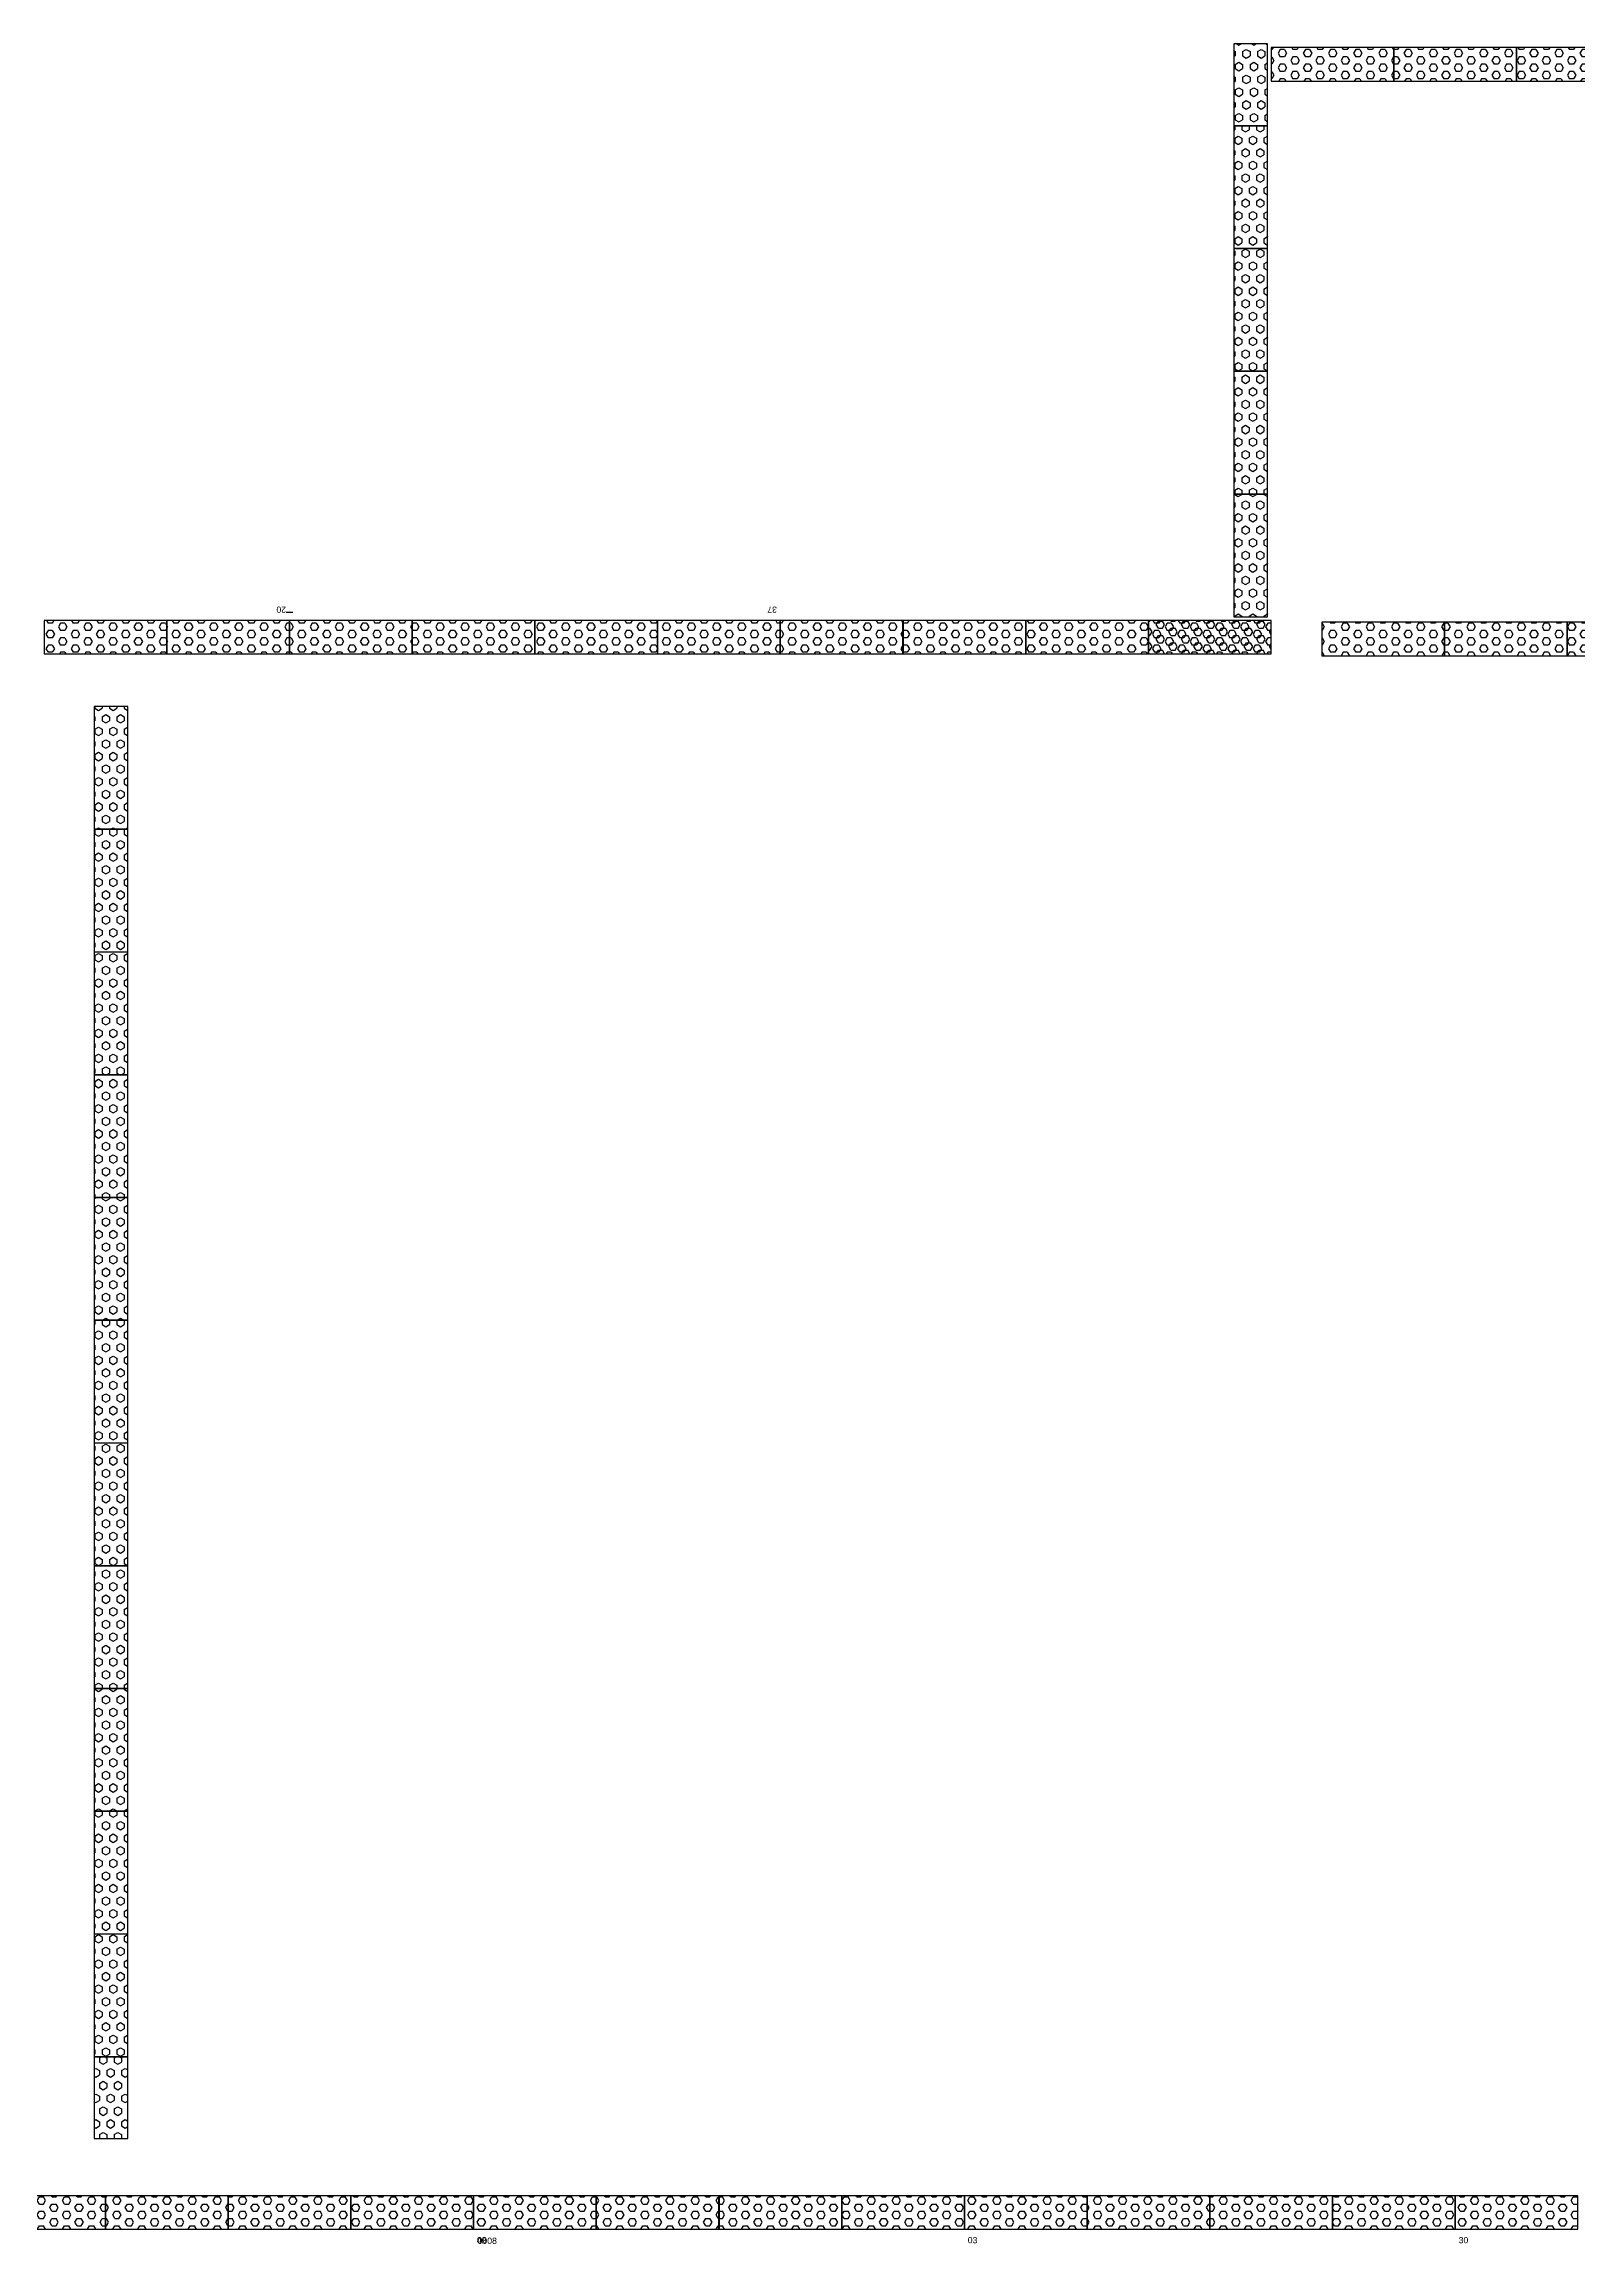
# Model space of a CAD drawing. Header units: millimetres. Extents: x 31568 to 240104, y 7702 to 61692.
# Drawn here: x 56036 to 78912, y 7702 to 40500 of the extents above; entities that cross this region are included whole.
import ezdxf

# ---------------------------------------------------------------- set-up
doc = ezdxf.new("R2010")
doc.units = ezdxf.units.MM
for name, color, linetype in [('게이트웨이', 140, 'Continuous'), ('노드', 2, 'Continuous'), ('발판500×1219', 175, 'Continuous'), ('발판500×1829', 131, 'Continuous')]:
    doc.layers.add(name, color=color, linetype=linetype)
doc.styles.get("Standard").update_dxf_attribs({"font": 'arial.ttf'})

# ---------------------------------------------------------------- blocks, each defined once
blk = doc.blocks.new('b500×1829')
at = {"layer": '발판500×1829', "linetype": 'ByBlock'}
h = blk.add_hatch(dxfattribs=at)
h.set_pattern_fill('HEX', color=256, scale=500, style=0)
h.set_pattern_definition([(0, (-371158.89, -112728.83), (0, 108.253175), [62.5, -125]), (120, (-371158.89, -112728.83), (-93.75, -54.126588), [62.5, -125]), (60, (-371096.39, -112728.83), (-93.75, 54.126588), [62.5, -125])])
h.paths.add_polyline_path([(0, -250), (1829, -250), (1829, 250), (0, 250)])
at = {"layer": '발판500×1829', "linetype": 'ByBlock', "ltscale": 2}
blk.add_lwpolyline([(0, -250), (1829, -250), (1829, 250), (0, 250)], close=True, dxfattribs=at)
blk = doc.blocks.new('518')
at = {"layer": '발판500×1829', "linetype": 'ByBlock', "ltscale": 2}
blk.add_blockref('b500×1829', (0, 0), dxfattribs=at)
blk = doc.blocks.new('발판500x1825')
at = {"layer": '발판500×1829'}
blk.add_blockref('518', (1, -305, 48), dxfattribs=at)
blk = doc.blocks.new('38x18x6')
for p in [(0, 0, 2609), (0, 0, 709)]:
    blk.add_blockref('발판500x1825', p)
blk = doc.blocks.new('38x18x6_상부')
for p in [(0, 0, 3559), (0, 0, 1659)]:
    blk.add_blockref('발판500x1825', p)
blk = doc.blocks.new('b500×1219')
at = {"layer": '발판500×1219', "linetype": 'ByBlock'}
h = blk.add_hatch(dxfattribs=at)
h.set_pattern_fill('HEX', color=256, scale=20, style=0)
h.paths.add_polyline_path([(0, -250), (1219, -250), (1219, 250), (0, 250)])
at = {"layer": '발판500×1219', "linetype": 'ByBlock', "ltscale": 2}
blk.add_lwpolyline([(0, -250), (1219, -250), (1219, 250), (0, 250)], close=True, dxfattribs=at)
blk = doc.blocks.new('512')
at = {"layer": '발판500×1219', "linetype": 'ByBlock', "ltscale": 2}
blk.add_blockref('b500×1219', (0, 0), dxfattribs=at)
blk = doc.blocks.new('발판500×1219')
at = {"layer": '발판500×1219'}
blk.add_blockref('512', (1, -305, 48), dxfattribs=at)
blk = doc.blocks.new('38x12x6')
for p in [(0, 0, 709), (0, 0, 2609)]:
    blk.add_blockref('발판500×1219', p)
blk = doc.blocks.new('38x12x6_복합2')
at = {"layer": '발판500×1829'}
for p in [(-1829, -305, 1707), (-1829, -305, 3607)]:
    blk.add_blockref('518', p, dxfattribs=at)
blk = doc.blocks.new('19x18x6')
blk.add_blockref('발판500x1825', (0, 0, 709))
blk = doc.blocks.new('19x12x6_복합2')
at = {"layer": '발판500×1829'}
blk.add_blockref('518', (-1829, -305, 757), dxfattribs=at)
blk = doc.blocks.new('38x12x6_복합4')
for p in [(0, 0, 1659), (0, 0, 3559)]:
    blk.add_blockref('발판500×1219', p)
blk = doc.blocks.new('A$Ce74f6398')
at = {"layer": '발판500×1829', "linetype": 'ByBlock', "ltscale": 2}
blk.add_blockref('b500×1829', (-1828, 305, 41), dxfattribs=at)
blk = doc.blocks.new('A$Cd8a16888')
blk.add_line((1797, -610, 728), (1797, -610, 698))
blk.add_blockref('A$Ce74f6398', (1829, -610, 2616))
at = {"layer": '발판500×1829', "linetype": 'ByBlock', "ltscale": 2}
blk.add_blockref('b500×1829', (1, -305, 757), dxfattribs=at)
blk = doc.blocks.new('19x18x6H')
at = {"rotation": 180}
blk.add_blockref('발판500x1825', (0, 0, 709), dxfattribs=at)
blk = doc.blocks.new('38x18x6_14')
for p in [(0, 0, 2134), (0, 0, 234)]:
    blk.add_blockref('발판500x1825', p)
blk = doc.blocks.new('19x15x6_2')
at = {"layer": '발판500×1829'}
blk.add_blockref('518', (1, -305, 757), dxfattribs=at)

msp = doc.modelspace()

# ---------------------------------------------------------------- linework, layer by layer
for p, q in [((59746, 32023, 34344), (59646, 32023, 34344)), ((59696, 32023, 34423), (59696, 32023, 34265))]:
    msp.add_line(p, q)

# ---------------------------------------------------------------- block references
for name, p, rotation in [('38x12x6_복합4', (74336, 40501, 10360), 270), ('38x12x6_복합4', (74336, 40501, 14160), 270), ('38x12x6_복합4', (74336, 40501, 17960), 270), ('38x12x6_복합4', (74336, 40501, 21760), 270), ('38x12x6_복합4', (74336, 40501, 25560), 270), ('38x12x6_복합4', (74336, 40501, 29360), 270), ('38x12x6_복합4', (74336, 40501, 33160), 270), ('38x12x6_복합4', (74336, 40501, 36960), 270), ('38x12x6_복합4', (74336, 40501, 40760), 270), ('38x18x6_14', (76166, 39891, 10360), 180), ('38x18x6_14', (76166, 39891, 14160), 180), ('38x18x6_14', (76166, 39891, 17960), 180), ('38x18x6_14', (76166, 39891, 21760), 180), ('38x18x6_14', (76166, 39891, 25560), 180), ('38x18x6_14', (77996, 39891, 10360), 180), ('38x18x6_14', (77996, 39891, 14160), 180), ('38x18x6_14', (77996, 39891, 17960), 180), ('38x18x6_14', (77996, 39891, 21760), 180), ('38x18x6_14', (77996, 39891, 25560), 180), ('38x18x6_14', (79826, 39891, 10360), 180), ('38x18x6_14', (79826, 39891, 14160), 180), ('38x18x6_14', (79826, 39891, 17960), 180), ('38x18x6_14', (79826, 39891, 21760), 180), ('38x18x6_14', (79826, 39891, 25560), 180), ('38x18x6_상부', (74336, 39281, 10360), 270), ('38x18x6_상부', (74336, 39281, 14160), 270), ('38x18x6_상부', (74336, 39281, 17960), 270), ('38x18x6_상부', (74336, 39281, 21760), 270), ('38x18x6_상부', (74336, 39281, 25560), 270), ('38x18x6_상부', (74336, 39281, 29360), 270), ('38x18x6_상부', (74336, 39281, 33160), 270), ('38x18x6_상부', (74336, 39281, 36960), 270), ('38x18x6_상부', (74336, 39281, 40760), 270), ('38x18x6_상부', (74336, 37451, 10360), 270), ('38x18x6_상부', (74336, 37451, 14160), 270), ('38x18x6_상부', (74336, 37451, 17960), 270), ('38x18x6_상부', (74336, 37451, 21760), 270), ('38x18x6_상부', (74336, 37451, 25560), 270), ('38x18x6_상부', (74336, 37451, 29360), 270), ('38x18x6_상부', (74336, 37451, 33160), 270), ('38x18x6_상부', (74336, 37451, 36960), 270), ('38x18x6_상부', (74336, 37451, 40760), 270), ('38x18x6_상부', (74336, 35621, 10360), 270), ('38x18x6_상부', (74336, 35621, 14160), 270), ('38x18x6_상부', (74336, 35621, 17960), 270), ('38x18x6_상부', (74336, 35621, 21760), 270), ('38x18x6_상부', (74336, 35621, 25560), 270), ('38x18x6_상부', (74336, 35621, 29360), 270), ('38x18x6_상부', (74336, 35621, 33160), 270), ('38x18x6_상부', (74336, 35621, 36960), 270), ('38x18x6_상부', (74336, 35621, 40760), 270), ('38x18x6_상부', (74336, 33791, 10360), 270), ('38x18x6_상부', (74336, 33791, 14160), 270), ('38x18x6_상부', (74336, 33791, 17960), 270), ('38x18x6_상부', (74336, 33791, 21760), 270), ('38x18x6_상부', (74336, 33791, 25560), 270), ('38x18x6_상부', (74336, 33791, 29360), 270), ('38x18x6_상부', (74336, 33791, 33160), 270), ('38x18x6_상부', (74336, 33791, 36960), 270), ('38x18x6_상부', (74336, 33791, 40760), 270), ('A$Cd8a16888', (57866, 31351, 66005), 180), ('A$Cd8a16888', (57866, 31351, 62205), 180), ('A$Cd8a16888', (57866, 31351, 69805), 180), ('A$Cd8a16888', (57866, 31351, 73605), 180), ('38x18x6', (57866, 31351, 54605), 180), ('38x18x6', (57866, 31351, 58405), 180), ('38x18x6_상부', (57866, 31351, 48360), 180), ('38x18x6_상부', (57866, 31351, 40760), 180), ('38x18x6_상부', (57866, 31351, 44560), 180), ('38x18x6_상부', (57866, 31351, 36960), 180), ('38x18x6_상부', (57866, 31351, 33160), 180), ('38x18x6_상부', (57866, 31351, 29360), 180), ('38x18x6_상부', (57866, 31351, 25560), 180), ('38x18x6_상부', (57866, 31351, 21760), 180), ('38x18x6_상부', (57866, 31351, 17960), 180), ('38x18x6_상부', (57866, 31351, 14160), 180), ('38x18x6_상부', (57866, 31351, 10360), 180), ('19x15x6_2', (57866, 31351, 52160), 180), ('19x18x6', (59696, 31351, 77405), 180), ('38x18x6', (59696, 31351, 54605), 180), ('38x18x6', (59696, 31351, 58405), 180), ('38x18x6', (59696, 31351, 62205), 180), ('38x18x6', (59696, 31351, 66005), 180), ('38x18x6', (59696, 31351, 69805), 180), ('38x18x6', (59696, 31351, 73605), 180), ('38x18x6_상부', (59696, 31351, 48360), 180), ('38x18x6_상부', (59696, 31351, 40760), 180), ('38x18x6_상부', (59696, 31351, 44560), 180), ('38x18x6_상부', (59696, 31351, 36960), 180), ('38x18x6_상부', (59696, 31351, 33160), 180), ('38x18x6_상부', (59696, 31351, 29360), 180), ('38x18x6_상부', (59696, 31351, 25560), 180), ('38x18x6_상부', (59696, 31351, 21760), 180), ('38x18x6_상부', (59696, 31351, 17960), 180), ('38x18x6_상부', (59696, 31351, 14160), 180), ('38x18x6_상부', (59696, 31351, 10360), 180), ('19x15x6_2', (59696, 31351, 52160), 180), ('19x18x6', (61526, 31351, 77405), 180), ('38x18x6', (61526, 31351, 54605), 180), ('38x18x6', (61526, 31351, 58405), 180), ('38x18x6', (61526, 31351, 62205), 180), ('38x18x6', (61526, 31351, 66005), 180), ('38x18x6', (61526, 31351, 69805), 180), ('38x18x6', (61526, 31351, 73605), 180), ('38x18x6_상부', (61526, 31351, 48360), 180), ('38x18x6_상부', (61526, 31351, 40760), 180), ('38x18x6_상부', (61526, 31351, 44560), 180), ('38x18x6_상부', (61526, 31351, 36960), 180), ('38x18x6_상부', (61526, 31351, 33160), 180), ('38x18x6_상부', (61526, 31351, 29360), 180), ('38x18x6_상부', (61526, 31351, 25560), 180), ('38x18x6_상부', (61526, 31351, 21760), 180), ('38x18x6_상부', (61526, 31351, 17960), 180), ('38x18x6_상부', (61526, 31351, 14160), 180), ('38x18x6_상부', (61526, 31351, 10360), 180), ('19x15x6_2', (61526, 31351, 52160), 180), ('19x18x6', (63356, 31351, 77405), 180), ('38x18x6', (63356, 31351, 54605), 180), ('38x18x6', (63356, 31351, 58405), 180), ('38x18x6', (63356, 31351, 62205), 180), ('38x18x6', (63356, 31351, 66005), 180), ('38x18x6', (63356, 31351, 69805), 180), ('38x18x6', (63356, 31351, 73605), 180), ('38x18x6_상부', (63356, 31351, 48360), 180), ('38x18x6_상부', (63356, 31351, 40760), 180), ('38x18x6_상부', (63356, 31351, 44560), 180), ('38x18x6_상부', (63356, 31351, 36960), 180), ('38x18x6_상부', (63356, 31351, 33160), 180), ('38x18x6_상부', (63356, 31351, 29360), 180), ('38x18x6_상부', (63356, 31351, 25560), 180), ('38x18x6_상부', (63356, 31351, 21760), 180), ('38x18x6_상부', (63356, 31351, 17960), 180), ('38x18x6_상부', (63356, 31351, 14160), 180), ('38x18x6_상부', (63356, 31351, 10360), 180), ('19x15x6_2', (63356, 31351, 52160), 180), ('19x18x6', (65186, 31351, 77405), 180), ('38x18x6', (65186, 31351, 54605), 180), ('38x18x6', (65186, 31351, 58405), 180), ('38x18x6', (65186, 31351, 62205), 180), ('38x18x6', (65186, 31351, 66005), 180), ('38x18x6', (65186, 31351, 69805), 180), ('38x18x6', (65186, 31351, 73605), 180), ('38x18x6_상부', (65186, 31351, 48360), 180), ('38x18x6_상부', (65186, 31351, 40760), 180), ('38x18x6_상부', (65186, 31351, 44560), 180), ('38x18x6_상부', (65186, 31351, 36960), 180), ('38x18x6_상부', (65186, 31351, 33160), 180), ('38x18x6_상부', (65186, 31351, 29360), 180), ('38x18x6_상부', (65186, 31351, 25560), 180), ('38x18x6_상부', (65186, 31351, 21760), 180), ('38x18x6_상부', (65186, 31351, 17960), 180), ('38x18x6_상부', (65186, 31351, 14160), 180), ('38x18x6_상부', (65186, 31351, 10360), 180), ('19x15x6_2', (65186, 31351, 52160), 180), ('19x18x6', (67016, 31351, 77405), 180), ('38x18x6', (67016, 31351, 54605), 180), ('38x18x6', (67016, 31351, 58405), 180), ('38x18x6', (67016, 31351, 62205), 180), ('38x18x6', (67016, 31351, 66005), 180), ('38x18x6', (67016, 31351, 69805), 180), ('38x18x6', (67016, 31351, 73605), 180), ('38x18x6_상부', (67016, 31351, 48360), 180), ('38x18x6_상부', (67016, 31351, 40760), 180), ('38x18x6_상부', (67016, 31351, 44560), 180), ('38x18x6_상부', (67016, 31351, 36960), 180), ('38x18x6_상부', (67016, 31351, 33160), 180), ('38x18x6_상부', (67016, 31351, 29360), 180), ('38x18x6_상부', (67016, 31351, 25560), 180), ('38x18x6_상부', (67016, 31351, 21760), 180), ('38x18x6_상부', (67016, 31351, 17960), 180), ('38x18x6_상부', (67016, 31351, 14160), 180), ('38x18x6_상부', (67016, 31351, 10360), 180), ('19x15x6_2', (67016, 31351, 52160), 180), ('19x18x6', (68846, 31351, 77405), 180), ('38x18x6', (68846, 31351, 54605), 180), ('38x18x6', (68846, 31351, 58405), 180), ('38x18x6', (68846, 31351, 62205), 180), ('38x18x6', (68846, 31351, 66005), 180), ('38x18x6', (68846, 31351, 69805), 180), ('38x18x6', (68846, 31351, 73605), 180), ('38x18x6_상부', (68846, 31351, 48360), 180), ('38x18x6_상부', (68846, 31351, 40760), 180), ('38x18x6_상부', (68846, 31351, 44560), 180), ('38x18x6_상부', (68846, 31351, 36960), 180), ('38x18x6_상부', (68846, 31351, 33160), 180), ('38x18x6_상부', (68846, 31351, 29360), 180), ('38x18x6_상부', (68846, 31351, 25560), 180), ('38x18x6_상부', (68846, 31351, 21760), 180), ('38x18x6_상부', (68846, 31351, 17960), 180), ('38x18x6_상부', (68846, 31351, 14160), 180), ('38x18x6_상부', (68846, 31351, 10360), 180), ('19x15x6_2', (68846, 31351, 52160), 180), ('19x18x6', (70676, 31351, 77405), 180), ('38x18x6', (70676, 31351, 54605), 180), ('38x18x6', (70676, 31351, 58405), 180), ('38x18x6', (70676, 31351, 62205), 180), ('38x18x6', (70676, 31351, 66005), 180), ('38x18x6', (70676, 31351, 69805), 180), ('38x18x6', (70676, 31351, 73605), 180), ('38x18x6_상부', (70676, 31351, 48360), 180), ('38x18x6_상부', (70676, 31351, 40760), 180), ('38x18x6_상부', (70676, 31351, 44560), 180), ('38x18x6_상부', (70676, 31351, 36960), 180), ('38x18x6_상부', (70676, 31351, 33160), 180), ('38x18x6_상부', (70676, 31351, 29360), 180), ('38x18x6_상부', (70676, 31351, 25560), 180), ('38x18x6_상부', (70676, 31351, 21760), 180), ('38x18x6_상부', (70676, 31351, 17960), 180), ('38x18x6_상부', (70676, 31351, 14160), 180), ('38x18x6_상부', (70676, 31351, 10360), 180), ('19x15x6_2', (70676, 31351, 52160), 180), ('19x18x6', (72506, 31351, 77405), 180), ('38x18x6', (72506, 31351, 54605), 180), ('38x18x6', (72506, 31351, 58405), 180), ('38x18x6', (72506, 31351, 62205), 180), ('38x18x6', (72506, 31351, 66005), 180), ('38x18x6', (72506, 31351, 69805), 180), ('38x18x6', (72506, 31351, 73605), 180), ('38x18x6_상부', (72506, 31351, 48360), 180), ('38x18x6_상부', (72506, 31351, 40760), 180), ('38x18x6_상부', (72506, 31351, 44560), 180), ('38x18x6_상부', (72506, 31351, 36960), 180), ('38x18x6_상부', (72506, 31351, 33160), 180), ('38x18x6_상부', (72506, 31351, 29360), 180), ('38x18x6_상부', (72506, 31351, 25560), 180), ('38x18x6_상부', (72506, 31351, 21760), 180), ('38x18x6_상부', (72506, 31351, 17960), 180), ('38x18x6_상부', (72506, 31351, 14160), 180), ('38x18x6_상부', (72506, 31351, 10360), 180), ('19x15x6_2', (72506, 31351, 52160), 180), ('19x15x6_2', (74336, 31351, 52160), 180), ('A$Cd8a16888', (76921, 31323, 27060), 180), ('A$Cd8a16888', (76921, 31323, 30860), 180), ('A$Cd8a16888', (76921, 31323, 34660), 180), ('A$Cd8a16888', (76921, 31323, 38460), 180), ('A$Cd8a16888', (76921, 31323, 42260), 180), ('A$Cd8a16888', (76921, 31323, 46060), 180), ('A$Cd8a16888', (76921, 31323, 53660), 180), ('A$Cd8a16888', (76921, 31323, 57460), 180), ('A$Cd8a16888', (76921, 31323, 61260), 180), ('A$Cd8a16888', (76921, 31323, 65060), 180), ('발판500x1825', (76921, 31323, 50569), 180), ('38x18x6_상부', (76921, 31323, 69810), 180), ('38x18x6_상부', (76921, 31323, 73610), 180), ('38x18x6', (78751, 31323, 27060), 180), ('38x18x6', (78751, 31323, 30860), 180), ('38x18x6', (78751, 31323, 34660), 180), ('38x18x6', (78751, 31323, 38460), 180), ('38x18x6', (78751, 31323, 42260), 180), ('38x18x6', (78751, 31323, 46060), 180), ('38x18x6', (78751, 31323, 49860), 180), ('38x18x6', (78751, 31323, 53660), 180), ('38x18x6', (78751, 31323, 57460), 180), ('38x18x6', (78751, 31323, 61260), 180), ('38x18x6', (78751, 31323, 65060), 180), ('38x18x6_상부', (78751, 31323, 69810), 180), ('38x18x6_상부', (78751, 31323, 73610), 180), ('38x18x6', (80581, 31323, 27060), 180), ('38x18x6', (80581, 31323, 30860), 180), ('38x18x6', (80581, 31323, 34660), 180), ('38x18x6', (80581, 31323, 38460), 180), ('38x18x6', (80581, 31323, 42260), 180), ('38x18x6', (80581, 31323, 46060), 180), ('38x18x6', (80581, 31323, 49860), 180), ('38x18x6', (80581, 31323, 53660), 180), ('38x18x6', (80581, 31323, 57460), 180), ('38x18x6', (80581, 31323, 61260), 180), ('38x18x6', (80581, 31323, 65060), 180), ('38x18x6_상부', (80581, 31323, 69810), 180), ('38x18x6_상부', (80581, 31323, 73610), 180), ('38x18x6', (57341, 30624, 60760), 270), ('38x18x6', (57341, 30624, 64560), 270), ('38x18x6', (57341, 30624, 68360), 270), ('38x18x6', (57341, 30624, 72160), 270), ('38x18x6', (57341, 30624, 75960), 270), ('38x18x6', (57341, 28794, 60760), 270), ('38x18x6', (57341, 28794, 64560), 270), ('38x18x6', (57341, 28794, 68360), 270), ('38x18x6', (57341, 28794, 72160), 270), ('38x18x6', (57341, 28794, 75960), 270), ('38x18x6', (57341, 26964, 60760), 270), ('38x18x6', (57341, 26964, 64560), 270), ('38x18x6', (57341, 26964, 68360), 270), ('38x18x6', (57341, 26964, 72160), 270), ('38x18x6', (57341, 26964, 75960), 270), ('38x18x6', (57341, 25134, 60760), 270), ('38x18x6', (57341, 25134, 64560), 270), ('38x18x6', (57341, 25134, 68360), 270), ('38x18x6', (57341, 25134, 72160), 270), ('38x18x6', (57341, 25134, 75960), 270), ('38x18x6', (57341, 23304, 60760), 270), ('38x18x6', (57341, 23304, 64560), 270), ('38x18x6', (57341, 23304, 68360), 270), ('38x18x6', (57341, 23304, 72160), 270), ('38x18x6', (57341, 23304, 75960), 270), ('38x18x6', (57341, 21474, 60760), 270), ('38x18x6', (57341, 21474, 64560), 270), ('38x18x6', (57341, 21474, 68360), 270), ('38x18x6', (57341, 21474, 72160), 270), ('38x18x6', (57341, 21474, 75960), 270), ('38x18x6', (57341, 19644, 60760), 270), ('38x18x6', (57341, 19644, 64560), 270), ('38x18x6', (57341, 19644, 68360), 270), ('38x18x6', (57341, 19644, 72160), 270), ('38x18x6', (57341, 19644, 75960), 270), ('38x18x6', (57341, 17814, 60760), 270), ('38x18x6', (57341, 17814, 64560), 270), ('38x18x6', (57341, 17814, 68360), 270), ('38x18x6', (57341, 17814, 72160), 270), ('38x18x6', (57341, 17814, 75960), 270), ('38x18x6', (57341, 15984, 60760), 270), ('38x18x6', (57341, 15984, 64560), 270), ('38x18x6', (57341, 15984, 68360), 270), ('38x18x6', (57341, 15984, 72160), 270), ('38x18x6', (57341, 15984, 75960), 270), ('38x18x6', (57341, 14154, 60760), 270), ('38x18x6', (57341, 14154, 64560), 270), ('38x18x6', (57341, 14154, 68360), 270), ('38x18x6', (57341, 14154, 72160), 270), ('38x18x6', (57341, 14154, 75960), 270), ('38x18x6', (57341, 12324, 60760), 270), ('38x18x6', (57341, 12324, 64560), 270), ('38x18x6', (57341, 12324, 68360), 270), ('38x18x6', (57341, 12324, 72160), 270), ('38x18x6', (57341, 12324, 75960), 270), ('38x12x6', (57341, 10494, 60760), 270), ('38x12x6', (57341, 10494, 64560), 270), ('38x12x6', (57341, 10494, 68360), 270), ('38x12x6', (57341, 10494, 72160), 270), ('38x12x6', (57341, 10494, 75960), 270)]:
    msp.add_blockref(name, p, dxfattribs=dict(rotation=rotation))
for name, p in [('19x18x6H', (57866, 31351, 77405)), ('38x12x6_복합2', (74336, 31961, 10360)), ('38x12x6_복합2', (74336, 31961, 14160)), ('38x12x6_복합2', (74336, 31961, 17960)), ('38x12x6_복합2', (74336, 31961, 21760)), ('38x12x6_복합2', (74336, 31961, 25560)), ('38x12x6_복합2', (74336, 31961, 29360)), ('38x12x6_복합2', (74336, 31961, 33160)), ('38x12x6_복합2', (74336, 31961, 36960)), ('38x12x6_복합2', (74336, 31961, 40760)), ('38x12x6_복합2', (74336, 31961, 44560)), ('38x12x6_복합2', (74336, 31961, 48360)), ('38x12x6_복합2', (74336, 31961, 54605)), ('38x12x6_복합2', (74336, 31961, 58405)), ('38x12x6_복합2', (74336, 31961, 62205)), ('38x12x6_복합2', (74336, 31961, 66005)), ('38x12x6_복합2', (74336, 31961, 69805)), ('38x12x6_복합2', (74336, 31961, 73605)), ('19x12x6_복합2', (74336, 31961, 77405)), ('38x18x6', (55121, 8476, 2610)), ('38x18x6', (55121, 8476, 6410)), ('38x18x6', (55121, 8476, 10210)), ('38x18x6', (55121, 8476, 14010)), ('38x18x6', (55121, 8476, 17810)), ('38x18x6', (55121, 8476, 21610)), ('38x18x6', (55121, 8476, 25410)), ('38x18x6', (55121, 8476, 29210)), ('38x18x6', (55121, 8476, 33010)), ('38x18x6', (55121, 8476, 36810)), ('38x18x6', (55121, 8476, 40610)), ('38x18x6_상부', (55121, 8476, 58285)), ('38x18x6_상부', (55121, 8476, 54485)), ('38x18x6_상부', (55121, 8476, 50685)), ('38x18x6_상부', (55121, 8476, 46885)), ('38x18x6', (56951, 8476, 2610)), ('38x18x6', (56951, 8476, 6410)), ('38x18x6', (56951, 8476, 10210)), ('38x18x6', (56951, 8476, 14010)), ('38x18x6', (56951, 8476, 17810)), ('38x18x6', (56951, 8476, 21610)), ('38x18x6', (56951, 8476, 25410)), ('38x18x6', (56951, 8476, 29210)), ('38x18x6', (56951, 8476, 33010)), ('38x18x6', (56951, 8476, 36810)), ('38x18x6', (56951, 8476, 40610)), ('38x18x6_상부', (56951, 8476, 46885)), ('38x18x6_상부', (56951, 8476, 54485)), ('38x18x6_상부', (56951, 8476, 50685)), ('38x18x6_상부', (56951, 8476, 58285)), ('38x18x6_상부', (56951, 8476, 62085)), ('38x18x6_상부', (56951, 8476, 69685)), ('38x18x6_상부', (56951, 8476, 65885)), ('38x18x6_상부', (56951, 8476, 73485)), ('38x18x6', (58781, 8476, 2610)), ('38x18x6', (58781, 8476, 6410)), ('38x18x6', (58781, 8476, 10210)), ('38x18x6', (58781, 8476, 14010)), ('38x18x6', (58781, 8476, 17810)), ('38x18x6', (58781, 8476, 21610)), ('38x18x6', (58781, 8476, 25410)), ('38x18x6', (58781, 8476, 29210)), ('38x18x6', (58781, 8476, 33010)), ('38x18x6', (58781, 8476, 36810)), ('38x18x6', (58781, 8476, 40610)), ('38x18x6_상부', (58781, 8476, 46885)), ('38x18x6_상부', (58781, 8476, 54485)), ('38x18x6_상부', (58781, 8476, 50685)), ('38x18x6_상부', (58781, 8476, 58285)), ('38x18x6_상부', (58781, 8476, 62085)), ('38x18x6_상부', (58781, 8476, 69685)), ('38x18x6_상부', (58781, 8476, 65885)), ('38x18x6_상부', (58781, 8476, 73485)), ('38x18x6', (60611, 8476, 2610)), ('38x18x6', (60611, 8476, 6410)), ('38x18x6', (60611, 8476, 10210)), ('38x18x6', (60611, 8476, 14010)), ('38x18x6', (60611, 8476, 17810)), ('38x18x6', (60611, 8476, 21610)), ('38x18x6', (60611, 8476, 25410)), ('38x18x6', (60611, 8476, 29210)), ('38x18x6', (60611, 8476, 33010)), ('38x18x6', (60611, 8476, 36810)), ('38x18x6', (60611, 8476, 40610)), ('38x18x6_상부', (60611, 8476, 46885)), ('38x18x6_상부', (60611, 8476, 54485)), ('38x18x6_상부', (60611, 8476, 50685)), ('38x18x6_상부', (60611, 8476, 58285)), ('38x18x6_상부', (60611, 8476, 62085)), ('38x18x6_상부', (60611, 8476, 69685)), ('38x18x6_상부', (60611, 8476, 65885)), ('38x18x6_상부', (60611, 8476, 73485)), ('38x18x6', (62441, 8476, 2610)), ('38x18x6', (62441, 8476, 6410)), ('38x18x6', (62441, 8476, 10210)), ('38x18x6', (62441, 8476, 14010)), ('38x18x6', (62441, 8476, 17810)), ('38x18x6', (62441, 8476, 21610)), ('38x18x6', (62441, 8476, 25410)), ('38x18x6', (62441, 8476, 29210)), ('38x18x6', (62441, 8476, 33010)), ('38x18x6', (62441, 8476, 36810)), ('38x18x6', (62441, 8476, 40610)), ('38x18x6_상부', (62441, 8476, 46885)), ('38x18x6_상부', (62441, 8476, 54485)), ('38x18x6_상부', (62441, 8476, 50685)), ('38x18x6_상부', (62441, 8476, 58285)), ('38x18x6_상부', (62441, 8476, 62085)), ('38x18x6_상부', (62441, 8476, 69685)), ('38x18x6_상부', (62441, 8476, 65885)), ('38x18x6_상부', (62441, 8476, 73485)), ('38x18x6', (64271, 8476, 2610)), ('38x18x6', (64271, 8476, 6410)), ('38x18x6', (64271, 8476, 10210)), ('38x18x6', (64271, 8476, 14010)), ('38x18x6', (64271, 8476, 17810)), ('38x18x6', (64271, 8476, 21610)), ('38x18x6', (64271, 8476, 25410)), ('38x18x6', (64271, 8476, 29210)), ('38x18x6', (64271, 8476, 33010)), ('38x18x6', (64271, 8476, 36810)), ('38x18x6', (64271, 8476, 40610)), ('38x18x6_상부', (64271, 8476, 46885)), ('38x18x6_상부', (64271, 8476, 54485)), ('38x18x6_상부', (64271, 8476, 50685)), ('38x18x6_상부', (64271, 8476, 58285)), ('38x18x6_상부', (64271, 8476, 62085)), ('38x18x6_상부', (64271, 8476, 69685)), ('38x18x6_상부', (64271, 8476, 65885)), ('38x18x6_상부', (64271, 8476, 73485)), ('38x18x6', (66101, 8476, 2610)), ('38x18x6', (66101, 8476, 6410)), ('38x18x6', (66101, 8476, 10210)), ('38x18x6', (66101, 8476, 14010)), ('38x18x6', (66101, 8476, 17810)), ('38x18x6', (66101, 8476, 21610)), ('38x18x6', (66101, 8476, 25410)), ('38x18x6', (66101, 8476, 29210)), ('38x18x6', (66101, 8476, 33010)), ('38x18x6', (66101, 8476, 36810)), ('38x18x6', (66101, 8476, 40610)), ('38x18x6_상부', (66101, 8476, 46885)), ('38x18x6_상부', (66101, 8476, 54485)), ('38x18x6_상부', (66101, 8476, 50685)), ('38x18x6_상부', (66101, 8476, 58285)), ('38x18x6_상부', (66101, 8476, 62085)), ('38x18x6_상부', (66101, 8476, 69685)), ('38x18x6_상부', (66101, 8476, 65885)), ('38x18x6_상부', (66101, 8476, 73485)), ('38x18x6', (67931, 8476, 2610)), ('38x18x6', (67931, 8476, 6410)), ('38x18x6', (67931, 8476, 10210)), ('38x18x6', (67931, 8476, 14010)), ('38x18x6', (67931, 8476, 17810)), ('38x18x6', (67931, 8476, 21610)), ('38x18x6', (67931, 8476, 25410)), ('38x18x6', (67931, 8476, 29210)), ('38x18x6', (67931, 8476, 33010)), ('38x18x6', (67931, 8476, 36810)), ('38x18x6', (67931, 8476, 40610)), ('38x18x6_상부', (67931, 8476, 46885)), ('38x18x6_상부', (67931, 8476, 54485)), ('38x18x6_상부', (67931, 8476, 50685)), ('38x18x6_상부', (67931, 8476, 58285)), ('38x18x6_상부', (67931, 8476, 62085)), ('38x18x6_상부', (67931, 8476, 69685)), ('38x18x6_상부', (67931, 8476, 65885)), ('38x18x6_상부', (67931, 8476, 73485)), ('38x18x6', (69761, 8476, 2610)), ('38x18x6', (69761, 8476, 6410)), ('38x18x6', (69761, 8476, 10210)), ('38x18x6', (69761, 8476, 14010)), ('38x18x6', (69761, 8476, 17810)), ('38x18x6', (69761, 8476, 21610)), ('38x18x6', (69761, 8476, 25410)), ('38x18x6', (69761, 8476, 29210)), ('38x18x6', (69761, 8476, 33010)), ('38x18x6', (69761, 8476, 36810)), ('38x18x6', (69761, 8476, 40610)), ('38x18x6_상부', (69761, 8476, 46885)), ('38x18x6_상부', (69761, 8476, 54485)), ('38x18x6_상부', (69761, 8476, 50685)), ('38x18x6_상부', (69761, 8476, 58285)), ('38x18x6_상부', (69761, 8476, 62085)), ('38x18x6_상부', (69761, 8476, 69685)), ('38x18x6_상부', (69761, 8476, 65885)), ('38x18x6_상부', (69761, 8476, 73485)), ('38x18x6', (71591, 8476, 2610)), ('38x18x6', (71591, 8476, 6410)), ('38x18x6', (71591, 8476, 10210)), ('38x18x6', (71591, 8476, 14010)), ('38x18x6', (71591, 8476, 17810)), ('38x18x6', (71591, 8476, 21610)), ('38x18x6', (71591, 8476, 25410)), ('38x18x6', (71591, 8476, 29210)), ('38x18x6', (71591, 8476, 33010)), ('38x18x6', (71591, 8476, 36810)), ('38x18x6', (71591, 8476, 40610)), ('38x18x6_상부', (71591, 8476, 46885)), ('38x18x6_상부', (71591, 8476, 54485)), ('38x18x6_상부', (71591, 8476, 50685)), ('38x18x6_상부', (71591, 8476, 58285)), ('38x18x6_상부', (71591, 8476, 62085)), ('38x18x6_상부', (71591, 8476, 69685)), ('38x18x6_상부', (71591, 8476, 65885)), ('38x18x6_상부', (71591, 8476, 73485)), ('38x18x6', (73421, 8476, 2610)), ('38x18x6', (73421, 8476, 6410)), ('38x18x6', (73421, 8476, 10210)), ('38x18x6', (73421, 8476, 14010)), ('38x18x6', (73421, 8476, 17810)), ('38x18x6', (73421, 8476, 21610)), ('38x18x6', (73421, 8476, 25410)), ('38x18x6', (73421, 8476, 29210)), ('38x18x6', (73421, 8476, 33010)), ('38x18x6', (73421, 8476, 36810)), ('38x18x6', (73421, 8476, 40610)), ('38x18x6_상부', (73421, 8476, 46885)), ('38x18x6_상부', (73421, 8476, 54485)), ('38x18x6_상부', (73421, 8476, 50685)), ('38x18x6_상부', (73421, 8476, 58285)), ('38x18x6_상부', (73421, 8476, 62085)), ('38x18x6_상부', (73421, 8476, 69685)), ('38x18x6_상부', (73421, 8476, 65885)), ('38x18x6_상부', (73421, 8476, 73485)), ('38x18x6', (75251, 8476, 2610)), ('38x18x6', (75251, 8476, 6410)), ('38x18x6', (75251, 8476, 10210)), ('38x18x6', (75251, 8476, 14010)), ('38x18x6', (75251, 8476, 17810)), ('38x18x6', (75251, 8476, 21610)), ('38x18x6', (75251, 8476, 25410)), ('38x18x6', (75251, 8476, 29210)), ('38x18x6', (75251, 8476, 33010)), ('38x18x6', (75251, 8476, 36810)), ('38x18x6', (75251, 8476, 40610)), ('38x18x6_상부', (75251, 8476, 46885)), ('38x18x6_상부', (75251, 8476, 54485)), ('38x18x6_상부', (75251, 8476, 50685)), ('38x18x6_상부', (75251, 8476, 58285)), ('38x18x6_상부', (75251, 8476, 62085)), ('38x18x6_상부', (75251, 8476, 69685)), ('38x18x6_상부', (75251, 8476, 65885)), ('38x18x6_상부', (75251, 8476, 73485)), ('38x18x6', (77081, 8476, 2610)), ('38x18x6', (77081, 8476, 6410)), ('38x18x6', (77081, 8476, 10210)), ('38x18x6', (77081, 8476, 14010)), ('38x18x6', (77081, 8476, 17810)), ('38x18x6', (77081, 8476, 21610)), ('38x18x6', (77081, 8476, 25410)), ('38x18x6', (77081, 8476, 29210)), ('38x18x6', (77081, 8476, 33010)), ('38x18x6', (77081, 8476, 36810)), ('38x18x6', (77081, 8476, 40610)), ('38x18x6_상부', (77081, 8476, 46885)), ('38x18x6_상부', (77081, 8476, 54485)), ('38x18x6_상부', (77081, 8476, 50685)), ('38x18x6_상부', (77081, 8476, 58285)), ('38x18x6_상부', (77081, 8476, 62085)), ('38x18x6_상부', (77081, 8476, 69685)), ('38x18x6_상부', (77081, 8476, 65885)), ('38x18x6_상부', (77081, 8476, 73485))]:
    msp.add_blockref(name, p)

# ---------------------------------------------------------------- texts
at = {"layer": '게이트웨이'}
msp.add_text('0008', height=92.8, dxfattribs=at).set_placement((62501, 7704, 20329))
at = {"layer": '노드'}
for s, p in [('20', (59646, 32113, 21440)), ('37', (66966, 32113, 36633))]:
    msp.add_text(s, height=92.8, rotation=180, dxfattribs=at).set_placement(p)
for s, p in [('40', (62491, 7714, 27940)), ('02', (62491, 7714, 12740)), ('03', (69811, 7714, 12740)), ('30', (77131, 7714, 27947))]:
    msp.add_text(s, height=92.8, dxfattribs=at).set_placement(p)

doc.saveas('drawing.dxf')
